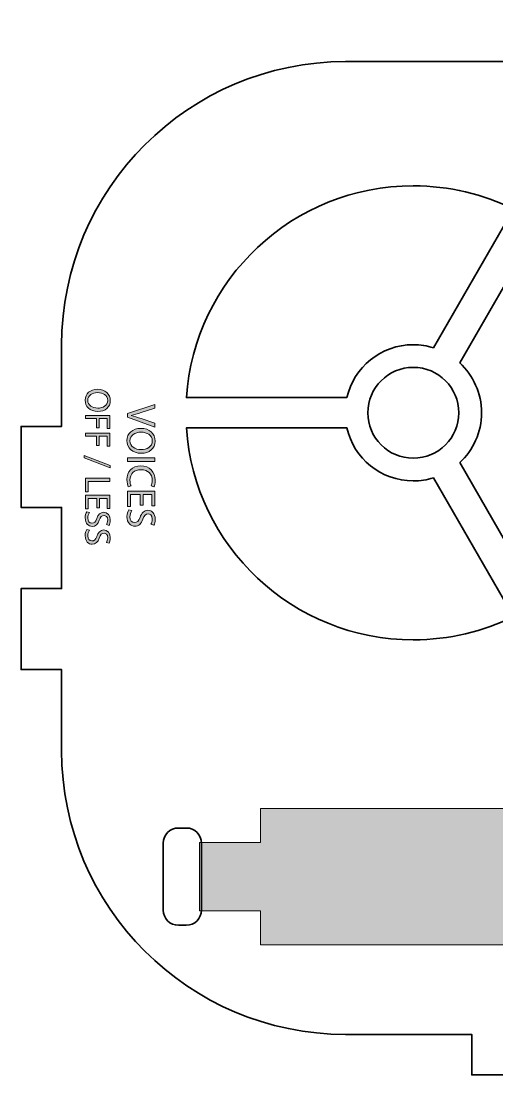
# Model space of a CAD drawing. Header units: inches. Extents: x 182 to 602, y -393 to -9.
# Drawn here: x 181.8 to 256.3, y -175 to -9.9 of the extents above; entities that cross this region are included whole.
import ezdxf

# ---------------------------------------------------------------- set-up
doc = ezdxf.new("R2010")
doc.units = ezdxf.units.IN
doc.header["$MEASUREMENT"] = 0
doc.layers.add('TOP', color=7, linetype='Continuous')

# ---------------------------------------------------------------- blocks, each defined once
blk = doc.blocks.new('block 7')
at = {"layer": 'TOP', "color": 1, "lineweight": 35, "true_color": 0xff0000}
for points, knots in [([(232.83, -68.88), (233.91, -64.13), (238.16, -60.59), (243.23, -60.59), (244.33, -60.59), (245.38, -60.76), (246.38, -61.06), (246.38, -61.06), (258.93, -39.34), (258.93, -39.34), (254.2, -37.01), (248.87, -35.7), (243.23, -35.7), (224.37, -35.7), (208.94, -50.35), (207.72, -68.88), (207.72, -68.88), (232.83, -68.88), (232.83, -68.88)], [0, 0, 0, 0, 1, 1, 1, 2, 2, 2, 3, 3, 3, 4, 4, 4, 5, 5, 5, 6, 6, 6, 6]), ([(250.5, -79.07), (250.5, -79.07), (263.06, -100.8), (263.06, -100.8), (272.57, -94.42), (278.84, -83.57), (278.84, -71.26), (278.84, -58.95), (272.57, -48.11), (263.06, -41.72), (263.06, -41.72), (250.5, -63.45), (250.5, -63.45), (252.6, -65.4), (253.92, -68.17), (253.92, -71.26), (253.92, -74.35), (252.6, -77.13), (250.5, -79.07)], [0, 0, 0, 0, 1, 1, 1, 2, 2, 2, 3, 3, 3, 4, 4, 4, 5, 5, 5, 6, 6, 6, 6]), ([(250.36, -71.26), (250.36, -67.33), (247.17, -64.15), (243.23, -64.15), (239.3, -64.15), (236.11, -67.33), (236.11, -71.26), (236.11, -75.19), (239.3, -78.37), (243.23, -78.37), (247.17, -78.37), (250.36, -75.19), (250.36, -71.26)], [0, 0, 0, 0, 1, 1, 1, 2, 2, 2, 3, 3, 3, 4, 4, 4, 4]), ([(246.38, -81.46), (245.38, -81.76), (244.33, -81.93), (243.23, -81.93), (238.16, -81.93), (233.91, -78.39), (232.83, -73.64), (232.83, -73.64), (207.72, -73.64), (207.72, -73.64), (208.94, -92.17), (224.37, -106.82), (243.23, -106.82), (248.87, -106.82), (254.2, -105.51), (258.93, -103.18), (258.93, -103.18), (246.38, -81.46), (246.38, -81.46)], [0, 0, 0, 0, 1, 1, 1, 2, 2, 2, 3, 3, 3, 4, 4, 4, 5, 5, 5, 6, 6, 6, 6])]:
    blk.add_open_spline(points, degree=3, knots=knots, dxfattribs=at)
blk = doc.blocks.new('block 6')
at = {"layer": 'TOP'}
blk.add_blockref('block 7', (0, 0), dxfattribs=at)
blk = doc.blocks.new('block 12')
at = {"layer": 'TOP', "true_color": 0xffffff}
h = blk.add_hatch(color=7, dxfattribs=at)
h.dxf.hatch_style = 2
h.paths.add_polyline_path([(219.31, -133.27), (219.31, -138.6), (209.79, -138.6), (209.79, -149.26), (219.31, -149.26), (219.31, -154.59), (436.61, -154.59), (436.61, -133.27)])
at = {"layer": 'TOP', "lineweight": 0}
blk.add_lwpolyline([(219.31, -133.27), (219.31, -138.6), (209.79, -138.6), (209.79, -149.26), (219.31, -149.26), (219.31, -154.59), (436.61, -154.59), (436.61, -133.27), (219.31, -133.27)], dxfattribs=at)
blk = doc.blocks.new('block 18')
at = {"layer": 'TOP', "true_color": 0xffffff}
h = blk.add_hatch(color=7, dxfattribs=at)
h.dxf.hatch_style = 2
edge = h.paths.add_edge_path()
edge.add_spline(control_points=[(193.87, -71.05), (192.56, -71.05), (191.86, -70.25), (191.86, -69.28), (191.86, -68.28), (192.64, -67.57), (193.8, -67.57), (195, -67.57), (195.8, -68.32), (195.8, -69.34), (195.8, -70.38), (195, -71.05), (193.87, -71.05)], knot_values=[0, 0, 0, 0, 1, 1, 1, 2, 2, 2, 3, 3, 3, 4, 4, 4, 4], degree=3, periodic=1)
edge = h.paths.add_edge_path()
edge.add_spline(control_points=[(193.81, -68.1), (192.99, -68.1), (192.27, -68.54), (192.27, -69.31), (192.27, -70.09), (192.98, -70.53), (193.85, -70.53), (194.6, -70.53), (195.39, -70.13), (195.39, -69.31), (195.39, -68.5), (194.64, -68.1), (193.81, -68.1)], knot_values=[0, 0, 0, 0, 1, 1, 1, 2, 2, 2, 3, 3, 3, 4, 4, 4, 4], degree=3, periodic=1)
h = blk.add_hatch(color=7, dxfattribs=at)
h.dxf.hatch_style = 2
h.paths.add_polyline_path([(195.73, -71.68), (195.73, -73.73), (195.32, -73.73), (195.32, -72.18), (194.06, -72.18), (194.06, -73.62), (193.65, -73.62), (193.65, -72.18), (191.93, -72.18), (191.93, -71.68)])
h = blk.add_hatch(color=7, dxfattribs=at)
h.dxf.hatch_style = 2
h.paths.add_polyline_path([(195.73, -74.43), (195.73, -76.48), (195.32, -76.48), (195.32, -74.93), (194.06, -74.93), (194.06, -76.37), (193.65, -76.37), (193.65, -74.93), (191.93, -74.93), (191.93, -74.43)])
h = blk.add_hatch(color=7, dxfattribs=at)
h.dxf.hatch_style = 2
h.paths.add_polyline_path([(191.7, -77.94), (195.8, -79.52), (195.8, -79.9), (191.7, -78.32)])
h = blk.add_hatch(color=7, dxfattribs=at)
h.dxf.hatch_style = 2
h.paths.add_polyline_path([(195.73, -81.51), (195.73, -82), (192.34, -82), (192.34, -83.63), (191.93, -83.63), (191.93, -81.51)])
h = blk.add_hatch(color=7, dxfattribs=at)
h.dxf.hatch_style = 2
h.paths.add_polyline_path([(193.71, -86.15), (193.71, -84.67), (192.34, -84.67), (192.34, -86.32), (191.93, -86.32), (191.93, -84.18), (195.73, -84.18), (195.73, -86.23), (195.32, -86.23), (195.32, -84.67), (194.12, -84.67), (194.12, -86.15)])
h = blk.add_hatch(color=7, dxfattribs=at)
h.dxf.hatch_style = 2
edge = h.paths.add_edge_path()
edge.add_spline(control_points=[(192.53, -86.88), (192.39, -87.11), (192.28, -87.43), (192.28, -87.77), (192.28, -88.27), (192.54, -88.56), (192.93, -88.56), (193.28, -88.56), (193.49, -88.36), (193.68, -87.84), (193.9, -87.22), (194.23, -86.84), (194.76, -86.84), (195.35, -86.84), (195.8, -87.33), (195.8, -88.07), (195.8, -88.46), (195.7, -88.74), (195.61, -88.91), (195.61, -88.91), (195.21, -88.78), (195.21, -88.78), (195.28, -88.65), (195.39, -88.4), (195.39, -88.05), (195.39, -87.53), (195.08, -87.34), (194.82, -87.34), (194.46, -87.34), (194.29, -87.57), (194.08, -88.09), (193.84, -88.74), (193.53, -89.06), (192.97, -89.06), (192.38, -89.06), (191.87, -88.63), (191.87, -87.73), (191.87, -87.36), (191.98, -86.96), (192.11, -86.76), (192.11, -86.76), (192.53, -86.88), (192.53, -86.88)], knot_values=[0, 0, 0, 0, 1, 1, 1, 2, 2, 2, 3, 3, 3, 4, 4, 4, 5, 5, 5, 6, 6, 6, 7, 7, 7, 8, 8, 8, 9, 9, 9, 10, 10, 10, 11, 11, 11, 12, 12, 12, 13, 13, 13, 14, 14, 14, 14], degree=3, periodic=1)
h = blk.add_hatch(color=7, dxfattribs=at)
h.dxf.hatch_style = 2
edge = h.paths.add_edge_path()
edge.add_spline(control_points=[(192.53, -89.67), (192.39, -89.89), (192.28, -90.21), (192.28, -90.55), (192.28, -91.05), (192.54, -91.34), (192.93, -91.34), (193.28, -91.34), (193.49, -91.14), (193.68, -90.63), (193.9, -90.01), (194.23, -89.62), (194.76, -89.62), (195.35, -89.62), (195.8, -90.11), (195.8, -90.85), (195.8, -91.24), (195.7, -91.53), (195.61, -91.7), (195.61, -91.7), (195.21, -91.56), (195.21, -91.56), (195.28, -91.44), (195.39, -91.18), (195.39, -90.84), (195.39, -90.32), (195.08, -90.12), (194.82, -90.12), (194.46, -90.12), (194.29, -90.35), (194.08, -90.88), (193.84, -91.52), (193.53, -91.85), (192.97, -91.85), (192.38, -91.85), (191.87, -91.41), (191.87, -90.52), (191.87, -90.15), (191.98, -89.75), (192.11, -89.54), (192.11, -89.54), (192.53, -89.67), (192.53, -89.67)], knot_values=[0, 0, 0, 0, 1, 1, 1, 2, 2, 2, 3, 3, 3, 4, 4, 4, 5, 5, 5, 6, 6, 6, 7, 7, 7, 8, 8, 8, 9, 9, 9, 10, 10, 10, 11, 11, 11, 12, 12, 12, 13, 13, 13, 14, 14, 14, 14], degree=3, periodic=1)
at = {"layer": 'TOP', "lineweight": 0}
for points in [[(195.73, -71.68), (195.73, -73.73), (195.32, -73.73), (195.32, -72.18), (194.06, -72.18), (194.06, -73.62), (193.65, -73.62), (193.65, -72.18), (191.93, -72.18), (191.93, -71.68), (195.73, -71.68)], [(195.73, -74.43), (195.73, -76.48), (195.32, -76.48), (195.32, -74.93), (194.06, -74.93), (194.06, -76.37), (193.65, -76.37), (193.65, -74.93), (191.93, -74.93), (191.93, -74.43), (195.73, -74.43)], [(191.7, -77.94), (195.8, -79.52), (195.8, -79.9), (191.7, -78.32), (191.7, -77.94)], [(195.73, -81.51), (195.73, -82), (192.34, -82), (192.34, -83.63), (191.93, -83.63), (191.93, -81.51), (195.73, -81.51)], [(193.71, -86.15), (193.71, -84.67), (192.34, -84.67), (192.34, -86.32), (191.93, -86.32), (191.93, -84.18), (195.73, -84.18), (195.73, -86.23), (195.32, -86.23), (195.32, -84.67), (194.12, -84.67), (194.12, -86.15), (193.71, -86.15)]]:
    blk.add_lwpolyline(points, dxfattribs=at)
for points, knots in [([(193.87, -71.05), (192.56, -71.05), (191.86, -70.25), (191.86, -69.28), (191.86, -68.28), (192.64, -67.57), (193.8, -67.57), (195, -67.57), (195.8, -68.32), (195.8, -69.34), (195.8, -70.38), (195, -71.05), (193.87, -71.05)], [0, 0, 0, 0, 1, 1, 1, 2, 2, 2, 3, 3, 3, 4, 4, 4, 4]), ([(193.81, -68.1), (192.99, -68.1), (192.27, -68.54), (192.27, -69.31), (192.27, -70.09), (192.98, -70.53), (193.85, -70.53), (194.6, -70.53), (195.39, -70.13), (195.39, -69.31), (195.39, -68.5), (194.64, -68.1), (193.81, -68.1)], [0, 0, 0, 0, 1, 1, 1, 2, 2, 2, 3, 3, 3, 4, 4, 4, 4]), ([(192.53, -86.88), (192.39, -87.11), (192.28, -87.43), (192.28, -87.77), (192.28, -88.27), (192.54, -88.56), (192.93, -88.56), (193.28, -88.56), (193.49, -88.36), (193.68, -87.84), (193.9, -87.22), (194.23, -86.84), (194.76, -86.84), (195.35, -86.84), (195.8, -87.33), (195.8, -88.07), (195.8, -88.46), (195.7, -88.74), (195.61, -88.91), (195.61, -88.91), (195.21, -88.78), (195.21, -88.78), (195.28, -88.65), (195.39, -88.4), (195.39, -88.05), (195.39, -87.53), (195.08, -87.34), (194.82, -87.34), (194.46, -87.34), (194.29, -87.57), (194.08, -88.09), (193.84, -88.74), (193.53, -89.06), (192.97, -89.06), (192.38, -89.06), (191.87, -88.63), (191.87, -87.73), (191.87, -87.36), (191.98, -86.96), (192.11, -86.76), (192.11, -86.76), (192.53, -86.88), (192.53, -86.88)], [0, 0, 0, 0, 1, 1, 1, 2, 2, 2, 3, 3, 3, 4, 4, 4, 5, 5, 5, 6, 6, 6, 7, 7, 7, 8, 8, 8, 9, 9, 9, 10, 10, 10, 11, 11, 11, 12, 12, 12, 13, 13, 13, 14, 14, 14, 14]), ([(192.53, -89.67), (192.39, -89.89), (192.28, -90.21), (192.28, -90.55), (192.28, -91.05), (192.54, -91.34), (192.93, -91.34), (193.28, -91.34), (193.49, -91.14), (193.68, -90.63), (193.9, -90.01), (194.23, -89.62), (194.76, -89.62), (195.35, -89.62), (195.8, -90.11), (195.8, -90.85), (195.8, -91.24), (195.7, -91.53), (195.61, -91.7), (195.61, -91.7), (195.21, -91.56), (195.21, -91.56), (195.28, -91.44), (195.39, -91.18), (195.39, -90.84), (195.39, -90.32), (195.08, -90.12), (194.82, -90.12), (194.46, -90.12), (194.29, -90.35), (194.08, -90.88), (193.84, -91.52), (193.53, -91.85), (192.97, -91.85), (192.38, -91.85), (191.87, -91.41), (191.87, -90.52), (191.87, -90.15), (191.98, -89.75), (192.11, -89.54), (192.11, -89.54), (192.53, -89.67), (192.53, -89.67)], [0, 0, 0, 0, 1, 1, 1, 2, 2, 2, 3, 3, 3, 4, 4, 4, 5, 5, 5, 6, 6, 6, 7, 7, 7, 8, 8, 8, 9, 9, 9, 10, 10, 10, 11, 11, 11, 12, 12, 12, 13, 13, 13, 14, 14, 14, 14])]:
    blk.add_open_spline(points, degree=3, knots=knots, dxfattribs=at)
blk = doc.blocks.new('block 19')
at = {"layer": 'TOP', "true_color": 0xffffff}
h = blk.add_hatch(color=7, dxfattribs=at)
h.dxf.hatch_style = 2
edge = h.paths.add_edge_path()
edge.add_spline(control_points=[(198.48, -71.35), (198.48, -71.35), (202.76, -69.95), (202.76, -69.95), (202.76, -69.95), (202.76, -70.55), (202.76, -70.55), (202.76, -70.55), (200.65, -71.22), (200.65, -71.22), (200.07, -71.4), (199.55, -71.56), (199.05, -71.67), (199.05, -71.67), (199.05, -71.69), (199.05, -71.69), (199.54, -71.81), (200.08, -71.98), (200.64, -72.18), (200.64, -72.18), (202.76, -72.9), (202.76, -72.9), (202.76, -72.9), (202.76, -73.49), (202.76, -73.49), (202.76, -73.49), (198.48, -71.96), (198.48, -71.96), (198.48, -71.96), (198.48, -71.35), (198.48, -71.35)], knot_values=[0, 0, 0, 0, 1, 1, 1, 2, 2, 2, 3, 3, 3, 4, 4, 4, 5, 5, 5, 6, 6, 6, 7, 7, 7, 8, 8, 8, 9, 9, 9, 10, 10, 10, 10], degree=3, periodic=1)
h = blk.add_hatch(color=7, dxfattribs=at)
h.dxf.hatch_style = 2
edge = h.paths.add_edge_path()
edge.add_spline(control_points=[(200.66, -77.61), (199.19, -77.61), (198.41, -76.72), (198.41, -75.62), (198.41, -74.49), (199.28, -73.7), (200.58, -73.7), (201.94, -73.7), (202.83, -74.54), (202.83, -75.69), (202.83, -76.86), (201.93, -77.61), (200.66, -77.61)], knot_values=[0, 0, 0, 0, 1, 1, 1, 2, 2, 2, 3, 3, 3, 4, 4, 4, 4], degree=3, periodic=1)
edge = h.paths.add_edge_path()
edge.add_spline(control_points=[(200.59, -74.29), (199.68, -74.29), (198.86, -74.79), (198.86, -75.66), (198.86, -76.53), (199.66, -77.03), (200.64, -77.03), (201.49, -77.03), (202.38, -76.58), (202.38, -75.66), (202.38, -74.75), (201.53, -74.29), (200.59, -74.29)], knot_values=[0, 0, 0, 0, 1, 1, 1, 2, 2, 2, 3, 3, 3, 4, 4, 4, 4], degree=3, periodic=1)
h = blk.add_hatch(color=7, dxfattribs=at)
h.dxf.hatch_style = 2
h.paths.add_polyline_path([(202.76, -78.88), (198.48, -78.88), (198.48, -78.33), (202.76, -78.33)])
h = blk.add_hatch(color=7, dxfattribs=at)
h.dxf.hatch_style = 2
edge = h.paths.add_edge_path()
edge.add_spline(control_points=[(198.62, -82.84), (198.52, -82.63), (198.41, -82.23), (198.41, -81.71), (198.41, -80.5), (199.18, -79.59), (200.58, -79.59), (201.92, -79.59), (202.83, -80.5), (202.83, -81.83), (202.83, -82.36), (202.71, -82.7), (202.64, -82.84), (202.64, -82.84), (202.19, -82.71), (202.19, -82.71), (202.29, -82.5), (202.36, -82.2), (202.36, -81.85), (202.36, -80.84), (201.72, -80.18), (200.6, -80.18), (199.55, -80.18), (198.88, -80.78), (198.88, -81.82), (198.88, -82.16), (198.95, -82.5), (199.06, -82.72), (199.06, -82.72), (198.62, -82.84), (198.62, -82.84)], knot_values=[0, 0, 0, 0, 1, 1, 1, 2, 2, 2, 3, 3, 3, 4, 4, 4, 5, 5, 5, 6, 6, 6, 7, 7, 7, 8, 8, 8, 9, 9, 9, 10, 10, 10, 10], degree=3, periodic=1)
h = blk.add_hatch(color=7, dxfattribs=at)
h.dxf.hatch_style = 2
h.paths.add_polyline_path([(200.48, -85.75), (200.48, -84.08), (198.94, -84.08), (198.94, -85.94), (198.48, -85.94), (198.48, -83.53), (202.76, -83.53), (202.76, -85.84), (202.29, -85.84), (202.29, -84.08), (200.94, -84.08), (200.94, -85.75)])
h = blk.add_hatch(color=7, dxfattribs=at)
h.dxf.hatch_style = 2
edge = h.paths.add_edge_path()
edge.add_spline(control_points=[(199.15, -86.58), (199, -86.82), (198.87, -87.19), (198.87, -87.57), (198.87, -88.13), (199.17, -88.46), (199.6, -88.46), (200, -88.46), (200.23, -88.23), (200.45, -87.66), (200.7, -86.96), (201.06, -86.53), (201.66, -86.53), (202.33, -86.53), (202.83, -87.08), (202.83, -87.91), (202.83, -88.35), (202.73, -88.67), (202.62, -88.86), (202.62, -88.86), (202.17, -88.7), (202.17, -88.7), (202.24, -88.56), (202.37, -88.28), (202.37, -87.89), (202.37, -87.31), (202.02, -87.08), (201.73, -87.08), (201.33, -87.08), (201.13, -87.35), (200.9, -87.94), (200.62, -88.66), (200.27, -89.03), (199.65, -89.03), (198.99, -89.03), (198.41, -88.54), (198.41, -87.53), (198.41, -87.12), (198.53, -86.67), (198.69, -86.44), (198.69, -86.44), (199.15, -86.58), (199.15, -86.58)], knot_values=[0, 0, 0, 0, 1, 1, 1, 2, 2, 2, 3, 3, 3, 4, 4, 4, 5, 5, 5, 6, 6, 6, 7, 7, 7, 8, 8, 8, 9, 9, 9, 10, 10, 10, 11, 11, 11, 12, 12, 12, 13, 13, 13, 14, 14, 14, 14], degree=3, periodic=1)
at = {"layer": 'TOP', "lineweight": 0}
for points in [[(202.76, -78.88), (198.48, -78.88), (198.48, -78.33), (202.76, -78.33), (202.76, -78.88)], [(200.48, -85.75), (200.48, -84.08), (198.94, -84.08), (198.94, -85.94), (198.48, -85.94), (198.48, -83.53), (202.76, -83.53), (202.76, -85.84), (202.29, -85.84), (202.29, -84.08), (200.94, -84.08), (200.94, -85.75), (200.48, -85.75)]]:
    blk.add_lwpolyline(points, dxfattribs=at)
for points, knots in [([(198.48, -71.35), (198.48, -71.35), (202.76, -69.95), (202.76, -69.95), (202.76, -69.95), (202.76, -70.55), (202.76, -70.55), (202.76, -70.55), (200.65, -71.22), (200.65, -71.22), (200.07, -71.4), (199.55, -71.56), (199.05, -71.67), (199.05, -71.67), (199.05, -71.69), (199.05, -71.69), (199.54, -71.81), (200.08, -71.98), (200.64, -72.18), (200.64, -72.18), (202.76, -72.9), (202.76, -72.9), (202.76, -72.9), (202.76, -73.49), (202.76, -73.49), (202.76, -73.49), (198.48, -71.96), (198.48, -71.96), (198.48, -71.96), (198.48, -71.35), (198.48, -71.35)], [0, 0, 0, 0, 1, 1, 1, 2, 2, 2, 3, 3, 3, 4, 4, 4, 5, 5, 5, 6, 6, 6, 7, 7, 7, 8, 8, 8, 9, 9, 9, 10, 10, 10, 10]), ([(200.66, -77.61), (199.19, -77.61), (198.41, -76.72), (198.41, -75.62), (198.41, -74.49), (199.28, -73.7), (200.58, -73.7), (201.94, -73.7), (202.83, -74.54), (202.83, -75.69), (202.83, -76.86), (201.93, -77.61), (200.66, -77.61)], [0, 0, 0, 0, 1, 1, 1, 2, 2, 2, 3, 3, 3, 4, 4, 4, 4]), ([(200.59, -74.29), (199.68, -74.29), (198.86, -74.79), (198.86, -75.66), (198.86, -76.53), (199.66, -77.03), (200.64, -77.03), (201.49, -77.03), (202.38, -76.58), (202.38, -75.66), (202.38, -74.75), (201.53, -74.29), (200.59, -74.29)], [0, 0, 0, 0, 1, 1, 1, 2, 2, 2, 3, 3, 3, 4, 4, 4, 4]), ([(198.62, -82.84), (198.52, -82.63), (198.41, -82.23), (198.41, -81.71), (198.41, -80.5), (199.18, -79.59), (200.58, -79.59), (201.92, -79.59), (202.83, -80.5), (202.83, -81.83), (202.83, -82.36), (202.71, -82.7), (202.64, -82.84), (202.64, -82.84), (202.19, -82.71), (202.19, -82.71), (202.29, -82.5), (202.36, -82.2), (202.36, -81.85), (202.36, -80.84), (201.72, -80.18), (200.6, -80.18), (199.55, -80.18), (198.88, -80.78), (198.88, -81.82), (198.88, -82.16), (198.95, -82.5), (199.06, -82.72), (199.06, -82.72), (198.62, -82.84), (198.62, -82.84)], [0, 0, 0, 0, 1, 1, 1, 2, 2, 2, 3, 3, 3, 4, 4, 4, 5, 5, 5, 6, 6, 6, 7, 7, 7, 8, 8, 8, 9, 9, 9, 10, 10, 10, 10]), ([(199.15, -86.58), (199, -86.82), (198.87, -87.19), (198.87, -87.57), (198.87, -88.13), (199.17, -88.46), (199.6, -88.46), (200, -88.46), (200.23, -88.23), (200.45, -87.66), (200.7, -86.96), (201.06, -86.53), (201.66, -86.53), (202.33, -86.53), (202.83, -87.08), (202.83, -87.91), (202.83, -88.35), (202.73, -88.67), (202.62, -88.86), (202.62, -88.86), (202.17, -88.7), (202.17, -88.7), (202.24, -88.56), (202.37, -88.28), (202.37, -87.89), (202.37, -87.31), (202.02, -87.08), (201.73, -87.08), (201.33, -87.08), (201.13, -87.35), (200.9, -87.94), (200.62, -88.66), (200.27, -89.03), (199.65, -89.03), (198.99, -89.03), (198.41, -88.54), (198.41, -87.53), (198.41, -87.12), (198.53, -86.67), (198.69, -86.44), (198.69, -86.44), (199.15, -86.58), (199.15, -86.58)], [0, 0, 0, 0, 1, 1, 1, 2, 2, 2, 3, 3, 3, 4, 4, 4, 5, 5, 5, 6, 6, 6, 7, 7, 7, 8, 8, 8, 9, 9, 9, 10, 10, 10, 11, 11, 11, 12, 12, 12, 13, 13, 13, 14, 14, 14, 14])]:
    blk.add_open_spline(points, degree=3, knots=knots, dxfattribs=at)
blk = doc.blocks.new('block 11')
at = {"layer": 'TOP'}
for name in ['block 18', 'block 19', 'block 12']:
    blk.add_blockref(name, (0, 0), dxfattribs=at)

msp = doc.modelspace()

# ---------------------------------------------------------------- linework, layer by layer
at = {"layer": 'TOP', "color": 1, "lineweight": 35, "true_color": 0xff0000}
for points, knots in [([(410.43, -168.64), (410.43, -168.64), (390.68, -168.64), (390.68, -168.64), (390.68, -168.64), (390.68, -174.99), (390.68, -174.99), (390.68, -174.99), (370.92, -174.99), (370.92, -174.99), (370.92, -174.99), (370.92, -168.64), (370.92, -168.64), (370.92, -168.64), (351.17, -168.64), (351.17, -168.64), (351.17, -168.64), (351.17, -174.99), (351.17, -174.99), (351.17, -174.99), (331.41, -174.99), (331.41, -174.99), (331.41, -174.99), (331.41, -168.64), (331.41, -168.64), (331.41, -168.64), (311.66, -168.64), (311.66, -168.64), (311.66, -168.64), (311.66, -174.99), (311.66, -174.99), (311.66, -174.99), (291.9, -174.99), (291.9, -174.99), (291.9, -174.99), (291.9, -168.64), (291.9, -168.64), (291.9, -168.64), (272.15, -168.64), (272.15, -168.64), (272.15, -168.64), (272.15, -174.99), (272.15, -174.99), (272.15, -174.99), (252.39, -174.99), (252.39, -174.99), (252.39, -174.99), (252.39, -168.64), (252.39, -168.64), (252.39, -168.64), (232.63, -168.64), (232.63, -168.64), (208.1, -168.64), (188.18, -148.73), (188.18, -124.19), (188.18, -124.19), (188.18, -111.49), (188.18, -111.49), (188.18, -111.49), (181.83, -111.49), (181.83, -111.49), (181.83, -111.49), (181.83, -98.79), (181.83, -98.79), (181.83, -98.79), (188.18, -98.79), (188.18, -98.79), (188.18, -98.79), (188.18, -86.09), (188.18, -86.09), (188.18, -86.09), (181.83, -86.09), (181.83, -86.09), (181.83, -86.09), (181.83, -73.39), (181.83, -73.39), (181.83, -73.39), (188.18, -73.39), (188.18, -73.39), (188.18, -73.39), (188.18, -60.69), (188.18, -60.69), (188.18, -36.16), (208.1, -16.24), (232.63, -16.24), (232.63, -16.24), (232.63, -16.24), (232.63, -16.24), (232.63, -16.24), (283.43, -16.24), (283.43, -16.24), (283.43, -16.24), (283.43, -9.89), (283.43, -9.89), (283.43, -9.89), (302.48, -9.89), (302.48, -9.89), (302.48, -9.89), (302.48, -16.24), (302.48, -16.24), (302.48, -16.24), (340.58, -16.24), (340.58, -16.24), (340.58, -16.24), (340.58, -9.89), (340.58, -9.89), (340.58, -9.89), (359.63, -9.89), (359.63, -9.89), (359.63, -9.89), (359.63, -16.24), (359.63, -16.24), (359.63, -16.24), (410.43, -16.24), (410.43, -16.24), (434.97, -16.24), (454.88, -36.16), (454.88, -60.69), (454.88, -60.69), (454.88, -73.39), (454.88, -73.39), (454.88, -73.39), (461.23, -73.39), (461.23, -73.39), (461.23, -73.39), (461.23, -86.09), (461.23, -86.09), (461.23, -86.09), (454.88, -86.09), (454.88, -86.09), (454.88, -86.09), (454.88, -98.79), (454.88, -98.79), (454.88, -98.79), (461.23, -98.79), (461.23, -98.79), (461.23, -98.79), (461.23, -111.49), (461.23, -111.49), (461.23, -111.49), (454.88, -111.49), (454.88, -111.49), (454.88, -111.49), (454.88, -124.19), (454.88, -124.19), (454.88, -148.73), (434.97, -168.64), (410.43, -168.64), (410.43, -168.64), (410.43, -168.64), (410.43, -168.64)], [0, 0, 0, 0, 1, 1, 1, 2, 2, 2, 3, 3, 3, 4, 4, 4, 5, 5, 5, 6, 6, 6, 7, 7, 7, 8, 8, 8, 9, 9, 9, 10, 10, 10, 11, 11, 11, 12, 12, 12, 13, 13, 13, 14, 14, 14, 15, 15, 15, 16, 16, 16, 17, 17, 17, 18, 18, 18, 19, 19, 19, 20, 20, 20, 21, 21, 21, 22, 22, 22, 23, 23, 23, 24, 24, 24, 25, 25, 25, 26, 26, 26, 27, 27, 27, 28, 28, 28, 29, 29, 29, 30, 30, 30, 31, 31, 31, 32, 32, 32, 33, 33, 33, 34, 34, 34, 35, 35, 35, 36, 36, 36, 37, 37, 37, 38, 38, 38, 39, 39, 39, 40, 40, 40, 41, 41, 41, 42, 42, 42, 43, 43, 43, 44, 44, 44, 45, 45, 45, 46, 46, 46, 47, 47, 47, 48, 48, 48, 49, 49, 49, 50, 50, 50, 50]), ([(210.08, -138.69), (210.08, -138.69), (210.08, -149.17), (210.08, -149.17), (210.08, -150.48), (209.01, -151.55), (207.7, -151.55), (207.7, -151.55), (206.46, -151.55), (206.46, -151.55), (205.15, -151.55), (204.08, -150.48), (204.08, -149.17), (204.08, -149.17), (204.08, -138.69), (204.08, -138.69), (204.08, -137.38), (205.15, -136.31), (206.46, -136.31), (206.46, -136.31), (207.7, -136.31), (207.7, -136.31), (209.01, -136.31), (210.08, -137.38), (210.08, -138.69)], [0, 0, 0, 0, 1, 1, 1, 2, 2, 2, 3, 3, 3, 4, 4, 4, 5, 5, 5, 6, 6, 6, 7, 7, 7, 8, 8, 8, 8])]:
    msp.add_open_spline(points, degree=3, knots=knots, dxfattribs=at)

# ---------------------------------------------------------------- block references
at = {"layer": 'TOP'}
for name in ['block 6', 'block 11']:
    msp.add_blockref(name, (0, 0), dxfattribs=at)

doc.saveas('drawing.dxf')
